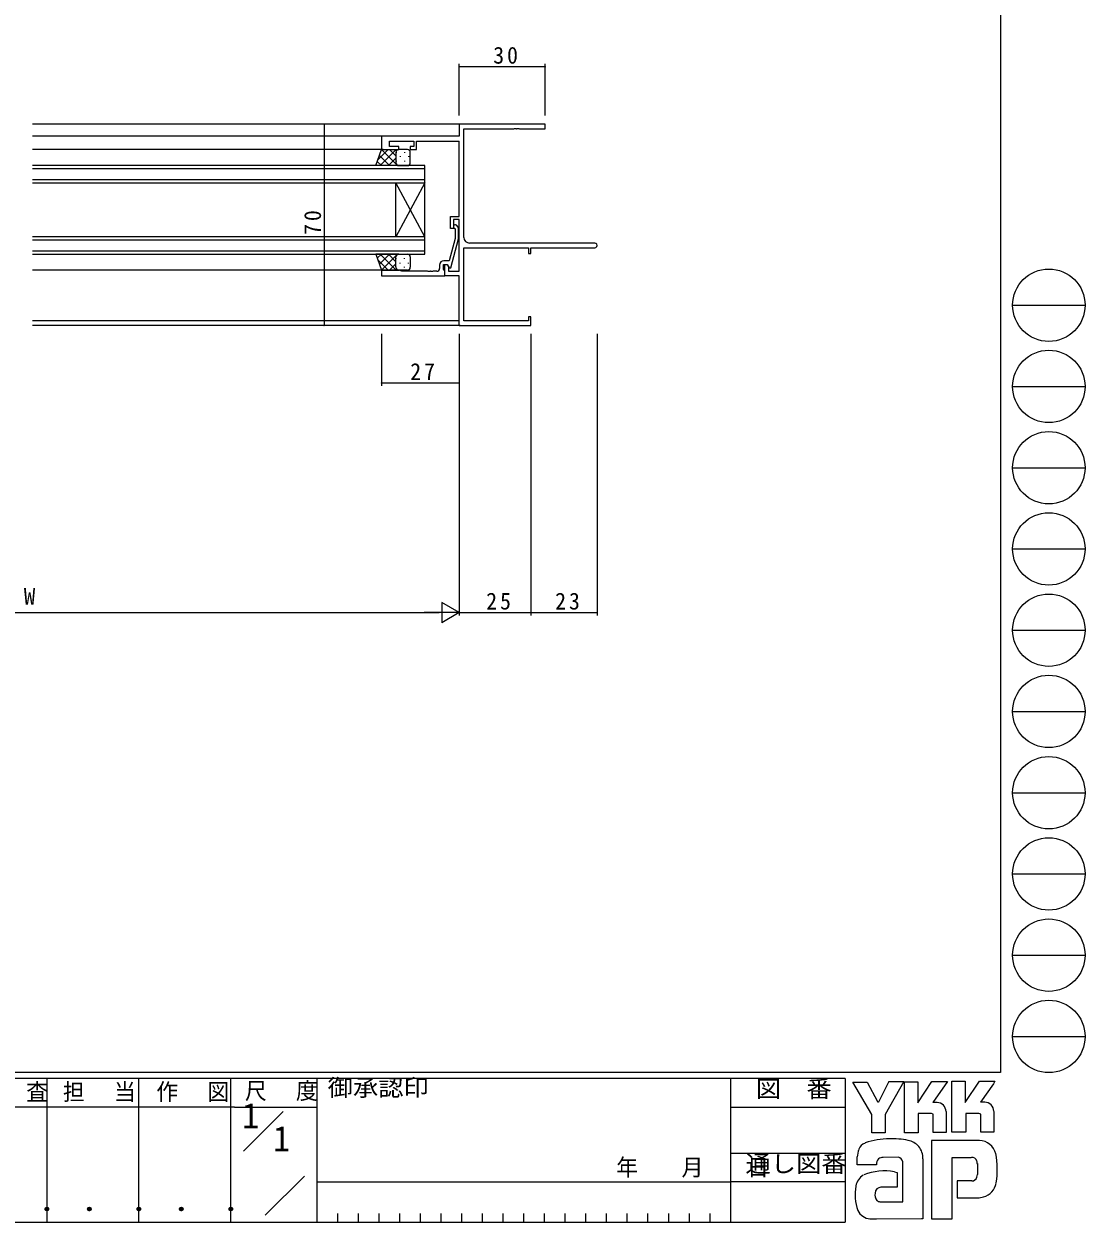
# Model space of a CAD drawing. Units: millimetres, scale not verified. Extents: x -841 to 292, y -594 to 212.
# Drawn here: x -76.9 to 292.5, y -594 to -177 of the extents above; entities that cross this region are included whole.
import ezdxf
from ezdxf.enums import TextEntityAlignment as Align

# ---------------------------------------------------------------- set-up
doc = ezdxf.new("R2010")
doc.units = ezdxf.units.MM
doc.header["$LTSCALE"] = 2
for name, color, linetype, lineweight in [('0-1_YKK_ZWAK', 7, 'Continuous', 9), ('0-3_YKK_11', 7, 'Continuous', 9), ('0-4_YKK_12', 2, 'Continuous', 9), ('0-5_YKK_D', 6, 'Continuous', 9), ('0-6_YKK_13', 4, 'Continuous', 9)]:
    doc.layers.add(name, color=color, linetype=linetype, lineweight=lineweight)
doc.layers.add('0-2_USER1', color=7, linetype='Continuous')
doc.styles.add('ＭＳ ゴシック', font='')
doc.styles.get('ＭＳ ゴシック').set_extended_font_data('MS Gothic')

msp = doc.modelspace()

# ---------------------------------------------------------------- linework, layer by layer
at = {"layer": '0-1_YKK_ZWAK'}
for p, q in [((263, 208), (263, -542)), ((267.252, -274.88), (292.452, -274.88)), ((267.252, -303.16), (292.452, -303.16)), ((267.252, -331.44), (292.452, -331.44)), ((267.252, -359.72), (292.452, -359.72)), ((267.252, -388), (292.452, -388)), ((267.252, -416.28), (292.452, -416.28)), ((267.252, -444.56), (292.452, -444.56)), ((267.252, -472.84), (292.452, -472.84)), ((267.252, -501.12), (292.452, -501.12)), ((267.252, -529.4), (292.452, -529.4)), ((263, -542), (-837, -542)), ((209, -544), (-837, -544)), ((-69, -544), (-69, -594)), ((-37, -544), (-37, -594)), ((-5, -544), (-5, -594)), ((25, -544), (25, -594)), ((169, -544), (169, -594)), ((209, -544), (209, -594)), ((211.624, -545.294), (216.644, -545.294)), ((218.188, -556.569), (211.624, -545.294)), ((224.194, -545.14), (220.544, -552.245)), ((229.657, -562.902), (229.657, -545.178)), ((246.106, -545.024), (250.778, -545.024)), ((246.106, -562.748), (246.106, -545.024)), ((255.682, -545.024), (261.088, -545.024)), ((260.547, -545.951), (256.088, -552.322)), ((261.088, -545.024), (260.547, -545.951)), ((-3.594, -553.999), (-101, -553.999)), ((-3.594, -553.999), (25, -553.999)), ((169, -554), (209, -554)), ((240.97, -552.438), (239.486, -552.438)), ((257.572, -552.322), (256.088, -552.322)), ((-0.471, -569.337), (13.376, -555.49)), ((238.963, -556.26), (234.406, -556.26)), ((244.06, -555.527), (244.06, -562.786)), ((250.971, -556.222), (250.971, -562.748)), ((255.528, -556.222), (250.971, -556.222)), ((256.146, -556.453), (255.528, -556.222)), ((256.146, -562.709), (256.146, -556.453)), ((260.663, -555.527), (260.663, -562.709)), ((250.971, -562.748), (246.106, -562.748)), ((256.146, -562.637), (256.218, -562.709)), ((260.663, -562.709), (256.146, -562.709)), ((255.605, -565.566), (239.04, -565.566)), ((239.04, -565.566), (239.04, -592.866)), ((169, -569.999), (209, -569.999)), ((213.169, -574.1), (213.169, -571.344)), ((219.81, -574.1), (213.169, -574.1)), ((227.494, -571.436), (222.212, -571.536)), ((229.039, -586.958), (229.039, -573.057)), ((236.028, -571.976), (236.028, -592.828)), ((246.222, -571.513), (252.863, -571.513)), ((246.222, -592.866), (246.222, -571.513)), ((254.962, -573.652), (254.987, -577.415)), ((7.103, -591.636), (20.709, -578.03)), ((25, -580), (169, -580)), ((209, -579.999), (169, -579.999)), ((227.108, -581.9), (221.402, -581.907)), ((247.959, -579.699), (247.959, -585.607)), ((253.018, -579.699), (247.959, -579.699)), ((221.007, -586.958), (229.039, -586.958)), ((228.421, -586.958), (228.923, -586.958)), ((229.039, -586.957), (229.04, -586.958)), ((247.959, -585.607), (255.566, -585.607)), ((255.566, -585.607), (257.111, -585.259)), ((32.2, -591), (32.2, -594)), ((39.4, -591), (39.4, -594)), ((46.6, -591), (46.6, -594)), ((53.8, -591), (53.8, -594)), ((61, -591), (61, -594)), ((68.2, -591), (68.2, -594)), ((75.4, -591), (75.4, -594)), ((82.6, -591), (82.6, -594)), ((89.8, -591), (89.8, -594)), ((97, -591), (97, -594)), ((104.2, -591), (104.2, -594)), ((111.4, -591), (111.4, -594)), ((118.6, -591), (118.6, -594)), ((125.8, -591), (125.8, -594)), ((133, -591), (133, -594)), ((140.2, -591), (140.2, -594)), ((147.4, -591), (147.4, -594)), ((154.6, -591), (154.6, -594)), ((161.8, -591), (161.8, -594)), ((-837, -594), (209, -594)), ((219.81, -592.944), (217.686, -592.944)), ((235.564, -592.905), (219.81, -592.944)), ((236.028, -592.828), (235.564, -592.905))]:
    msp.add_line(p, q, dxfattribs=at)
for points in [[(216.644, -545.294), (220.235, -552.013), (220.544, -552.245)], [(224.194, -545.14), (229.374, -545.14), (222.899, -556.608)], [(229.657, -545.178), (234.252, -545.178), (234.252, -552.462), (239.078, -545.101)], [(239.078, -545.101), (244.543, -545.101), (239.486, -552.438)], [(250.778, -545.024), (250.778, -552.441), (255.682, -545.024)], [(222.899, -556.608), (222.899, -562.941), (218.188, -562.941), (218.188, -556.569)], [(234.406, -556.26), (234.406, -562.902), (229.657, -562.902)], [(244.06, -562.786), (239.58, -562.786), (239.58, -556.492), (238.963, -556.26)], [(226.104, -576.533), (227.108, -576.764), (227.108, -581.9)], [(239.04, -592.866), (245.102, -592.866), (246.222, -592.866)]]:
    msp.add_lwpolyline(points, dxfattribs=at)
for centre in [(279.852, -274.88), (279.852, -303.16), (279.852, -331.44), (279.852, -359.72), (279.852, -388), (279.852, -416.28), (279.852, -444.56), (279.852, -472.84), (279.852, -501.12), (279.852, -529.4)]:
    msp.add_circle(centre, 12.6, dxfattribs=at)
for centre, radius, start, end in [((240.97, -555.527), 3.089, 0.00165, 89.99603), ((257.572, -555.411), 3.089, 0.00165, 89.99603), ((217.009, -569.793), 3.491, 109.02126, 161.51263), ((224.317, -590.287), 25.257, 89.89165, 109.30847), ((225.059, -594.662), 29.64, 78.78009, 91.46938), ((229.757, -571.852), 6.355, 40.66422, 80.31693), ((255.388, -571.772), 6.202, 14.44571, 87.08746), ((220.37, -571.379), 7.196, 158.41083, 179.71774), ((229.441, -571.836), 6.588, 358.78058, 38.76563), ((232.094, -575.696), 29.8, 350.99026, 10.67624), ((222.822, -574.01), 3.013, 138.46381, 181.71359), ((222.021, -573.958), 2.43, 85.50551, 126.78038), ((226.794, -573.649), 2.321, 14.75519, 72.44994), ((253.093, -573.256), 1.756, 16.43123, 96.91661), ((249.759, -574.297), 5.248, 4.93422, 17.03551), ((218.181, -582.468), 5.583, 121.8271, 169.08475), ((222.6, -595.22), 19.013, 79.38097, 112.05824), ((253.019, -577.834), 1.865, 269.95467, 342.90144), ((249.728, -576.916), 5.281, 343.6902, 354.75362), ((228.213, -584.564), 15.832, 168.76372, 199.80078), ((221.414, -583.97), 2.064, 90.33952, 178.03638), ((255.478, -579.35), 6.13, 285.4429, 349.90448), ((222.689, -584.469), 3.384, 171.08202, 216.71922), ((221.357, -584.807), 2.18, 230.97279, 260.7549), ((218.2, -587.489), 5.461, 207.31435, 263.59464)]:
    msp.add_arc(centre, radius, start, end, dxfattribs=at)
at = {"layer": '0-3_YKK_11'}
for p, q in [((74.579, -211.896), (74.579, -216.096)), ((104.579, -211.896), (74.579, -211.896)), ((104.579, -213.526), (104.579, -211.896)), ((47.579, -216.096), (47.579, -220.696)), ((74.579, -216.096), (47.579, -216.096)), ((76.209, -213.526), (93.62, -213.526)), ((76.209, -251.266), (76.209, -213.526)), ((93.62, -213.526), (93.804, -213.406)), ((93.804, -213.406), (94.354, -213.406)), ((94.354, -213.406), (94.537, -213.526)), ((94.537, -213.526), (94.62, -213.526)), ((94.62, -213.526), (94.804, -213.406)), ((94.804, -213.406), (95.354, -213.406)), ((95.354, -213.406), (95.537, -213.526)), ((95.537, -213.526), (104.579, -213.526)), ((47.579, -220.696), (53.579, -220.696)), ((50.279, -217.726), (58.779, -217.726)), ((50.279, -219.696), (50.279, -217.726)), ((53.579, -219.696), (50.279, -219.696)), ((53.579, -220.696), (53.579, -219.696)), ((57.579, -219.696), (57.579, -220.696)), ((58.779, -219.696), (57.579, -219.696)), ((57.579, -220.696), (59.779, -220.696)), ((58.779, -217.726), (58.779, -219.696)), ((59.779, -220.696), (59.779, -217.726)), ((59.779, -217.726), (74.579, -217.726)), ((74.579, -243.996), (74.579, -217.726)), ((71.579, -243.996), (74.579, -243.996)), ((71.579, -248.196), (71.579, -243.996)), ((72.579, -244.996), (72.579, -248.196)), ((74.579, -244.996), (72.579, -244.996)), ((74.579, -263.066), (74.579, -244.996)), ((72.579, -248.196), (71.579, -248.196)), ((72.755, -247.92), (73.179, -248.345)), ((73.179, -248.345), (73.179, -251.635)), ((74.379, -247.848), (73.603, -247.072)), ((74.379, -251.793), (74.379, -247.848)), ((73.179, -251.635), (71.099, -259.396)), ((71.672, -261.896), (74.379, -251.793)), ((121.764, -253.266), (78.209, -253.266)), ((76.209, -254.896), (98.679, -254.896)), ((76.209, -280.266), (76.209, -254.896)), ((98.679, -254.896), (98.679, -256.896)), ((98.679, -256.896), (99.579, -256.896)), ((99.579, -256.896), (99.579, -254.896)), ((99.579, -254.896), (121.764, -254.896)), ((47.579, -262.696), (47.579, -264.696)), ((53.579, -262.696), (47.579, -262.696)), ((54.595, -263.066), (53.579, -262.696)), ((67.779, -260.896), (67.779, -262.066)), ((69.079, -260.696), (70.379, -260.696)), ((69.079, -262.496), (69.079, -260.696)), ((69.279, -262.696), (69.079, -262.496)), ((71.099, -259.396), (69.279, -259.396)), ((69.579, -262.996), (69.279, -262.696)), ((69.579, -260.696), (70.379, -260.696)), ((69.579, -264.696), (69.579, -260.696)), ((70.379, -260.696), (71.072, -261.896)), ((70.379, -260.696), (70.879, -261.562)), ((70.879, -261.562), (70.879, -263.066)), ((71.072, -261.896), (71.672, -261.896)), ((47.579, -264.696), (69.579, -264.696)), ((63.62, -263.066), (54.595, -263.066)), ((63.804, -263.186), (63.62, -263.066)), ((64.354, -263.186), (63.804, -263.186)), ((64.537, -263.066), (64.354, -263.186)), ((64.62, -263.066), (64.537, -263.066)), ((64.804, -263.186), (64.62, -263.066)), ((65.354, -263.186), (64.804, -263.186)), ((65.537, -263.066), (65.354, -263.186)), ((66.779, -263.066), (65.537, -263.066)), ((69.579, -264.696), (69.579, -262.996)), ((74.579, -264.696), (69.579, -264.696)), ((70.879, -263.066), (74.579, -263.066)), ((74.579, -281.896), (74.579, -264.696)), ((98.679, -278.896), (98.679, -280.266)), ((99.579, -278.896), (98.679, -278.896)), ((99.579, -281.896), (99.579, -278.896)), ((74.579, -281.896), (99.579, -281.896)), ((98.679, -280.266), (76.209, -280.266))]:
    msp.add_line(p, q, dxfattribs=at)
for centre, radius, start, end in [((73.179, -247.496), 0.6, 44.99998, 225), ((78.209, -251.266), 2, 180, 269.99998), ((121.764, -254.081), 0.815, 269.99998, 90), ((66.779, -262.066), 1, 270, 359.99998), ((69.279, -260.896), 1.5, 90, 179.99998)]:
    msp.add_arc(centre, radius, start, end, dxfattribs=at)
at = {"layer": '0-4_YKK_12'}
for p, q in [((74.879, -211.896), (-73.921, -211.896)), ((47.879, -216.096), (-73.921, -216.096)), ((48.079, -220.696), (-73.921, -220.696)), ((62.579, -226.296), (-73.921, -226.296)), ((-73.921, -227.296), (62.579, -227.296)), ((62.579, -232.296), (62.579, -226.296)), ((62.579, -231.296), (-73.921, -231.296)), ((-73.921, -232.296), (62.579, -232.296)), ((62.579, -232.296), (52.579, -251.096)), ((62.579, -251.096), (52.579, -232.296)), ((52.579, -251.096), (52.579, -232.296)), ((62.579, -251.096), (62.579, -232.296)), ((62.579, -251.096), (-73.921, -251.096)), ((-73.921, -252.096), (62.579, -252.096)), ((62.579, -257.096), (62.579, -251.096)), ((62.579, -256.096), (-73.921, -256.096)), ((-73.921, -257.096), (62.579, -257.096)), ((47.879, -262.696), (-73.921, -262.696)), ((74.579, -280.266), (-73.921, -280.266)), ((74.879, -281.896), (-73.921, -281.896))]:
    msp.add_line(p, q, dxfattribs=at)
at = {"layer": '0-5_YKK_D'}
for p, q in [((74.579, -208.896), (74.579, -190.896)), ((104.579, -208.896), (104.579, -190.896)), ((104.579, -191.896), (74.579, -191.896)), ((44.579, -211.896), (26.579, -211.896)), ((27.579, -211.896), (27.579, -281.896)), ((44.579, -281.896), (26.579, -281.896)), ((47.579, -284.896), (47.579, -302.896)), ((74.579, -284.896), (74.579, -382.896)), ((74.579, -284.896), (74.579, -382.896)), ((74.579, -284.896), (74.579, -302.896)), ((99.579, -284.896), (99.579, -382.896)), ((99.579, -284.896), (99.579, -382.896)), ((122.579, -284.896), (122.579, -382.896)), ((47.579, -301.896), (74.579, -301.896)), ((68.517, -378.396), (68.517, -385.396)), ((74.579, -381.896), (68.517, -378.396)), ((-218.421, -381.896), (67.579, -381.896)), ((74.579, -381.896), (62.454, -381.896)), ((74.579, -381.896), (68.517, -385.396)), ((74.579, -381.896), (99.579, -381.896)), ((99.579, -381.896), (122.579, -381.896))]:
    msp.add_line(p, q, dxfattribs=at)
for centre, start, end in [((74.579, -191.896), 0, 180), ((104.579, -191.896), 0, 180), ((74.579, -191.896), 180, 0), ((104.579, -191.896), 180, 0), ((27.579, -211.896), 90, 270), ((27.579, -211.896), 270, 90), ((27.579, -281.896), 90, 270), ((27.579, -281.896), 270, 90), ((47.579, -301.896), 0, 180), ((47.579, -301.896), 180, 0), ((74.579, -301.896), 0, 180), ((74.579, -301.896), 180, 0), ((99.579, -381.896), 0, 180), ((99.579, -381.896), 0, 180), ((99.579, -381.896), 180, 0), ((99.579, -381.896), 180, 0), ((122.579, -381.896), 0, 180), ((122.579, -381.896), 180, 0)]:
    msp.add_arc(centre, 0.106, start, end, dxfattribs=at)
at = {"layer": '0-6_YKK_13'}
for p, q in [((45.579, -226.296), (47.579, -220.696)), ((49.882, -220.696), (46.299, -224.279)), ((52.71, -220.696), (47.111, -226.296)), ((53.159, -226.296), (47.574, -220.711)), ((47.579, -220.696), (53.579, -220.696)), ((52.579, -222.888), (50.387, -220.696)), ((53.266, -220.746), (53.215, -220.696)), ((56.579, -220.696), (53.579, -220.696)), ((47.502, -226.296), (46.085, -224.879)), ((50.33, -226.296), (46.829, -222.795)), ((52.579, -223.656), (49.939, -226.296)), ((52.579, -221.696), (52.579, -225.296)), ((52.579, -221.696), (52.579, -225.296)), ((52.669, -221.616), (52.669, -221.816)), ((52.669, -224.646), (52.669, -224.846)), ((54.084, -223.031), (54.084, -223.231)), ((55.499, -221.616), (55.499, -221.816)), ((55.499, -224.646), (55.499, -224.846)), ((56.914, -223.031), (56.914, -223.231)), ((57.579, -225.296), (57.579, -221.696)), ((53.579, -226.296), (45.579, -226.296)), ((52.972, -226.091), (52.767, -226.296)), ((53.579, -226.296), (56.579, -226.296)), ((54.084, -226.061), (54.084, -226.261)), ((56.914, -226.061), (56.914, -226.238)), ((45.579, -257.096), (47.579, -262.696)), ((53.579, -257.096), (45.579, -257.096)), ((47.502, -257.096), (46.085, -258.513)), ((50.33, -257.096), (46.829, -260.597)), ((52.71, -262.696), (47.111, -257.096)), ((53.159, -257.096), (47.574, -262.681)), ((52.579, -259.736), (49.939, -257.096)), ((52.579, -261.696), (52.579, -258.096)), ((52.579, -261.696), (52.579, -258.096)), ((52.669, -258.746), (52.669, -258.546)), ((52.972, -257.301), (52.767, -257.096)), ((53.579, -257.096), (56.579, -257.096)), ((54.084, -257.331), (54.084, -257.131)), ((55.499, -258.746), (55.499, -258.546)), ((56.914, -257.331), (56.914, -257.154)), ((57.579, -258.096), (57.579, -261.696)), ((49.882, -262.696), (46.299, -259.113)), ((47.579, -262.696), (53.579, -262.696)), ((52.579, -260.504), (50.387, -262.696)), ((52.669, -261.776), (52.669, -261.576)), ((53.266, -262.646), (53.215, -262.696)), ((56.579, -262.696), (53.579, -262.696)), ((54.084, -260.361), (54.084, -260.161)), ((55.499, -261.776), (55.499, -261.576)), ((56.914, -260.361), (56.914, -260.161))]:
    msp.add_line(p, q, dxfattribs=at)
for centre, start, end in [((53.579, -221.696), 90.00009, 180.00009), ((53.579, -221.696), 90.00009, 180.00009), ((56.579, -221.696), 0.00009, 90.00009), ((53.579, -225.296), 180.00009, 270.00009), ((53.579, -225.296), 180.00009, 270.00009), ((56.579, -225.296), 270.00009, 0.00009), ((53.579, -258.096), 89.99989, 179.99989), ((53.579, -258.096), 89.99989, 179.99989), ((56.579, -258.096), 359.99989, 89.99989), ((53.579, -261.696), 179.99989, 269.99989), ((53.579, -261.696), 179.99989, 269.99989), ((56.579, -261.696), 269.99989, 359.99989)]:
    msp.add_arc(centre, 1, start, end, dxfattribs=at)

# ---------------------------------------------------------------- texts
at = {"layer": '0-1_YKK_ZWAK', "style": 'ＭＳ ゴシック', "width": 1.1}
for s, p in [('御承認印', (28.81, -551.904)), ('図\u3000番', (177.854, -552.374)), ('通し図番', (174.255, -578.406))]:
    msp.add_text(s, height=5.865, dxfattribs=at).set_placement(p, align=Align.BOTTOM_LEFT)
at = {"layer": '0-1_YKK_ZWAK', "color": 3, "style": 'ＭＳ ゴシック', "width": 1.15}
for p in [(-94.636, -592.494), (-62.636, -592.494), (-30.636, -592.494)]:
    msp.add_text(' ． ．', height=7.331, dxfattribs=at).set_placement(p, align=Align.BOTTOM_LEFT)
at = {"layer": '0-1_YKK_ZWAK', "char_height": 5.865, "attachment_point": 7, "style": 'ＭＳ ゴシック'}
for s, insert in [('\\T1.17;\\W0.95;照\\~\\~査', (-93.873, -552.257)), ('\\T1.17;\\W0.95;担\\~\\~当', (-63.351, -552.257)), ('\\T1.17;\\W0.95;作\\~\\~図', (-30.829, -552.231)), ('\\T1.17;\\W0.95;尺\\~\\~度', (0.017, -551.91)), ('\\T1.2;\\W0.95;年\\~\\~\\~月\\~\\~\\~日', (129.252, -578.527))]:
    msp.add_mtext(s, dxfattribs=dict(at, insert=insert))
at = {"layer": '0-2_USER1', "color": 3, "style": 'ＭＳ ゴシック'}
for p in [(-1, -563.999), (9.762, -571.999)]:
    msp.add_text('1', height=8.798, dxfattribs=at).set_placement(p, align=Align.BOTTOM_LEFT)
at = {"layer": '0-5_YKK_D', "color": 7, "style": 'ＭＳ ゴシック'}
msp.add_text('W', height=5.865, dxfattribs=at).set_placement((-76.956, -380.896), align=Align.BOTTOM_LEFT)
at = {"layer": '0-5_YKK_D', "color": 7, "char_height": 5.865, "attachment_point": 7, "style": 'ＭＳ ゴシック'}
for s, insert in [('\\T1.27;\\W0.95;30', (86.448, -190.896)), ('\\T1.27;\\W0.95;27', (57.559, -300.896)), ('\\T1.27;\\W0.95;25', (83.997, -380.896)), ('\\T1.27;\\W0.95;23', (107.997, -380.896))]:
    msp.add_mtext(s, dxfattribs=dict(at, insert=insert))
at = {"layer": '0-5_YKK_D', "color": 7, "insert": (26.579, -250.416), "char_height": 5.865, "attachment_point": 7, "rotation": 90, "style": 'ＭＳ ゴシック'}
msp.add_mtext('\\T1.27;\\W0.95;70', dxfattribs=at)

doc.saveas('drawing.dxf')
